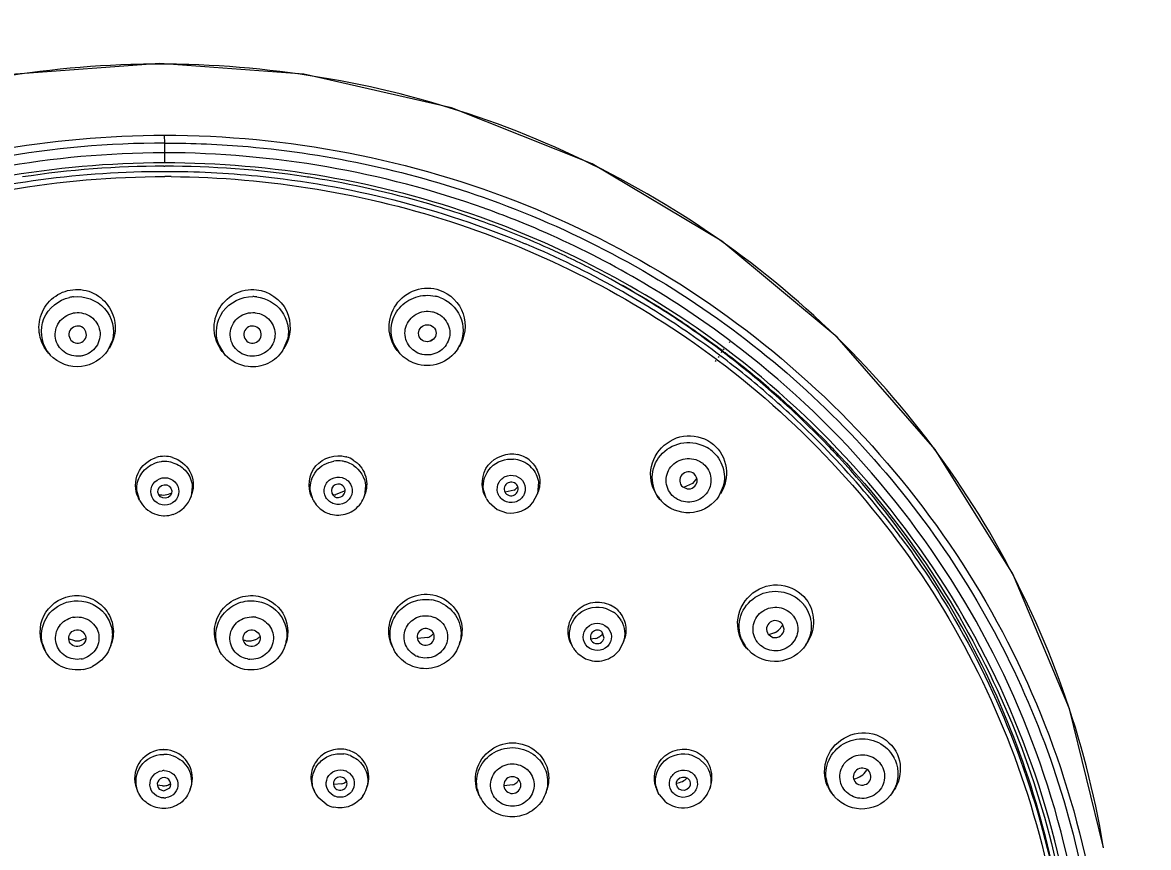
# Model space of a CAD drawing. Header units: millimetres. Extents: x 0 to 460316, y -63250 to 103204.
# Drawn here: x 202949.6 to 203015, y 47790.4 to 47838.4 of the extents above; entities that cross this region are included whole.
import ezdxf

# ---------------------------------------------------------------- set-up
doc = ezdxf.new("R2010")
doc.units = ezdxf.units.MM
doc.header["$LTSCALE"] = 25
doc.styles.get("Standard").update_dxf_attribs({"font": 'Gulim.ttf'})
doc.dimstyles.get("Standard").update_dxf_attribs({"dimtxt": 0.18, "dimasz": 0.18, "dimexe": 0.18, "dimexo": 0.0625, "dimgap": 0.09, "dimtad": 0, "dimtih": 1, "dimtoh": 1, "dimdec": 4, "dimzin": 0, "dimdsep": 46, "dimtxsty": 'Standard', "dimcen": 0.09, "dimadec": 0, "dimazin": 0, "dimtfac": 1, "dimtdec": 4, "dimtofl": 0, "dimtmove": 0, "dimatfit": 3, "dimfxl": 1, "dimtolj": 1, "dimtzin": 0, "dimarcsym": 0})

# ---------------------------------------------------------------- blocks, each defined once
blk = doc.blocks.new('*D412')
at = {"color": 0, "linetype": 'Continuous', "lineweight": -2}
for p, q in [((202799.077, 48022.438), (203241.221, 48022.438)), ((202826.617, 46698.824), (203241.221, 46698.824))]:
    blk.add_line(p, q, dxfattribs=at)
at = {"linetype": 'Continuous', "lineweight": -2}
blk.add_line((203241.041, 47997.438), (203241.041, 46723.824), dxfattribs=at)
at = {"linetype": 'Continuous'}
for points in [[(203236.874, 47997.438), (203245.208, 47997.438), (203241.041, 48022.438)], [(203236.874, 46723.824), (203245.208, 46723.824), (203241.041, 46698.824)]]:
    blk.add_solid(points, dxfattribs=at)
at = {"layer": 'Defpoints', "color": 0, "linetype": 'Continuous'}
for p in [(202799.015, 48022.438), (202826.554, 46698.824), (203241.041, 46698.824)]:
    blk.add_point(p, dxfattribs=at)
at = {"linetype": 'Continuous', "lineweight": 20, "insert": (203220.935, 47360.631), "char_height": 38, "attachment_point": 5, "rotation": 90}
blk.add_mtext('\\A1;2000-2200', dxfattribs=at)

msp = doc.modelspace()

# ---------------------------------------------------------------- linework, layer by layer
at = {"color": 7, "linetype": 'Continuous', "lineweight": 20}
for p, q in [((202957.577, 47835.988), (202957.572, 47836.027)), ((202957.861, 47831.402), (202957.835, 47831.858)), ((202957.862, 47830.841), (202957.861, 47831.401)), ((202957.862, 47830.841), (202957.77, 47830.834)), ((202957.862, 47830.841), (202957.77, 47830.84)), ((202957.861, 47830.249), (202957.862, 47830.841)), ((202957.861, 47830.249), (202957.792, 47830.244)), ((202957.861, 47830.249), (202957.792, 47830.249)), ((202957.807, 47830.053), (202957.857, 47830.057)), ((202957.807, 47830.057), (202957.857, 47830.057)), ((202954.81, 47819.942), (202954.555, 47819.358)), ((202961.372, 47819.08), (202960.977, 47819.727)), ((202965.001, 47820.032), (202964.724, 47819.358)), ((202971.529, 47819.156), (202971.179, 47819.695)), ((202990.421, 47819.46), (202990.376, 47819.495)), ((202990.708, 47819.798), (202990.663, 47819.836)), ((202990.765, 47819.87), (202990.718, 47819.905)), ((202989.921, 47818.838), (202989.965, 47818.804)), ((202990.026, 47818.995), (202990.074, 47818.962)), ((202990.09, 47819.076), (202990.137, 47819.041)), ((202990.189, 47819.268), (202990.233, 47819.231)), ((202990.228, 47819.216), (202990.195, 47819.239)), ((202990.271, 47819.271), (202990.24, 47819.295)), ((202990.245, 47819.338), (202990.291, 47819.304)), ((202990.363, 47819.386), (202990.319, 47819.423)), ((202989.853, 47818.752), (202989.898, 47818.72)), ((202979.577, 47811.689), (202979.521, 47811.005)), ((202988.781, 47811.921), (202988.524, 47811.607)), ((202956.402, 47810.611), (202956.236, 47811.212)), ((202959.457, 47811.421), (202959.388, 47810.859)), ((202959.388, 47810.859), (202959.435, 47811.005)), ((202966.477, 47810.648), (202966.314, 47811.219)), ((202968.336, 47811.19), (202967.803, 47810.962)), ((202969.53, 47811.489), (202969.464, 47810.896)), ((202969.464, 47810.896), (202969.513, 47811.053)), ((202976.534, 47810.757), (202976.381, 47811.237)), ((202978.156, 47811.228), (202977.636, 47811.108)), ((202979.255, 47810.504), (202979.521, 47811.005)), ((202979.521, 47811.005), (202979.574, 47811.173)), ((202987.958, 47811.412), (202988.216, 47811.297)), ((202988.524, 47811.607), (202988.005, 47811.372)), ((202990.318, 47811.456), (202990.063, 47810.876)), ((202956.402, 47810.611), (202956.335, 47810.742)), ((202967.739, 47810.838), (202967.821, 47810.804)), ((202976.702, 47810.496), (202977.173, 47810.093)), ((202977.787, 47810.951), (202977.8, 47810.945)), ((202986.907, 47810.408), (202986.711, 47810.598)), ((202977.173, 47810.093), (202977.716, 47809.904)), ((202952.144, 47804.703), (202952.373, 47804.753)), ((202963.054, 47804.79), (202963.285, 47804.753)), ((202973.842, 47804.704), (202974.048, 47804.596)), ((202983.517, 47804.346), (202983.945, 47804.127)), ((202993.852, 47803.133), (202993.754, 47803.439)), ((202952.625, 47802.463), (202952.269, 47802.588)), ((202952.906, 47802.472), (202953.268, 47802.626)), ((202973.148, 47802.647), (202972.54, 47802.598)), ((202982.888, 47802.599), (202982.585, 47802.561)), ((202983.393, 47802.626), (202983.277, 47802.976)), ((202984.525, 47802.403), (202984.581, 47802.579)), ((202992.93, 47802.845), (202993.206, 47802.663)), ((202993.298, 47802.921), (202992.95, 47802.81)), ((202950.906, 47801.884), (202950.835, 47802.022)), ((202954.725, 47802.201), (202954.769, 47802.341)), ((202964.86, 47802.201), (202964.909, 47802.355)), ((202972.686, 47802.337), (202972.773, 47802.272)), ((202974.983, 47802.276), (202975.036, 47802.443)), ((202982.713, 47802.407), (202982.795, 47802.347)), ((202984.279, 47801.926), (202984.525, 47802.403)), ((202991.696, 47802.021), (202991.579, 47802.162)), ((202991.793, 47801.914), (202991.76, 47801.95)), ((202995.113, 47802.229), (202995.206, 47802.375)), ((202981.865, 47801.721), (202982.317, 47801.421)), ((202957.569, 47795.846), (202957.801, 47795.855)), ((202968.643, 47795.79), (202968.848, 47795.684)), ((202979.447, 47795.723), (202979.604, 47795.555)), ((202988.491, 47795.819), (202988.922, 47795.609)), ((202988.922, 47795.609), (202989.27, 47795.283)), ((202998.894, 47794.596), (202998.857, 47794.766)), ((202957.72, 47794.025), (202957.415, 47794.077)), ((202959.337, 47793.833), (202959.385, 47793.985)), ((202968.143, 47794.145), (202967.662, 47794.113)), ((202969.581, 47793.872), (202969.633, 47794.034)), ((202978.079, 47794.089), (202977.565, 47794.031)), ((202989.529, 47793.866), (202989.587, 47794.05)), ((202956.35, 47793.585), (202956.279, 47793.724)), ((202957.527, 47793.848), (202957.807, 47793.735)), ((202957.807, 47793.735), (202958.143, 47793.914)), ((202966.595, 47793.624), (202966.529, 47793.754)), ((202967.234, 47792.96), (202966.763, 47793.363)), ((202967.795, 47793.864), (202967.852, 47793.825)), ((202977.678, 47793.757), (202977.718, 47793.717)), ((202980.015, 47793.658), (202980.072, 47793.836)), ((202986.542, 47793.618), (202986.485, 47793.73)), ((202986.586, 47793.538), (202986.542, 47793.618)), ((202986.587, 47793.537), (202986.925, 47793.134)), ((203000.158, 47793.653), (203000.259, 47793.81)), ((203012.421, 47790.434), (203012.401, 47790.531)), ((203012.421, 47790.435), (203012.405, 47790.532))]:
    msp.add_line(p, q, dxfattribs=at)
for points in [[(202957.572, 47836.027), (202949.174, 47835.409), (202940.581, 47833.448), (202932.411, 47830.199), (202924.873, 47825.744), (202918.144, 47820.196), (202912.386, 47813.686), (202907.789, 47806.456), (202904.382, 47798.575), (202902.315, 47790.458)], [(203012.422, 47790.449), (203010.445, 47798.514), (203007.139, 47806.363), (203002.627, 47813.591), (202996.931, 47820.124), (202990.234, 47825.705), (202982.705, 47830.186), (202974.53, 47833.451), (202965.93, 47835.414), (202957.572, 47836.027)], [(202952.505, 47821.514), (202952.552, 47821.524), (202952.599, 47821.532), (202952.647, 47821.538)], [(202962.972, 47821.546), (202963.02, 47821.545), (202963.068, 47821.542), (202963.116, 47821.538)], [(202973.413, 47821.591), (202973.459, 47821.58), (202973.505, 47821.567), (202973.55, 47821.553)], [(202953.076, 47819.038), (202953.029, 47819.029), (202952.982, 47819.021), (202952.935, 47819.015)], [(202962.948, 47819.006), (202962.9, 47819.007), (202962.852, 47819.01), (202962.805, 47819.015)], [(202972.823, 47819.114), (202972.776, 47819.125), (202972.73, 47819.138), (202972.685, 47819.152)], [(202989.044, 47812.84), (202989.083, 47812.813), (202989.121, 47812.784), (202989.157, 47812.755)], [(202987.554, 47810.749), (202987.516, 47810.776), (202987.478, 47810.804), (202987.441, 47810.834)], [(202994.308, 47804.011), (202994.34, 47803.977), (202994.37, 47803.941), (202994.399, 47803.904)], [(202992.389, 47802.282), (202992.357, 47802.317), (202992.327, 47802.353), (202992.298, 47802.39)], [(202999.53, 47795.2), (202999.553, 47795.159), (202999.574, 47795.118), (202999.593, 47795.075)], [(202997.258, 47793.941), (202997.236, 47793.982), (202997.214, 47794.024), (202997.195, 47794.066)]]:
    msp.add_lwpolyline(points, dxfattribs=at)
for centre, radius, start, end in [((202957.577, 47778.6), 57.388, 89.99996, 91.09833), ((202957.577, 47778.646), 57.342, 88.91191, 90), ((202957.931, 47774.939), 56.46, 90.07092, 109.87139), ((202957.865, 47775.209), 54.849, 90.06049, 98.68046), ((202957.853, 47775.321), 54.736, 81.4096, 89.99529), ((202957.868, 47794.66), 34.791, 89.39467, 90.01384), ((202957.898, 47775.664), 54.39, 80.50769, 81.40221), ((202957.9, 47775.679), 54.376, 73.20692, 80.50732), ((202957.989, 47775.999), 54.043, 70.76237, 73.19991), ((202957.964, 47776.189), 54.635, 70.0914, 70.26121), ((202957.996, 47776.018), 54.023, 70.38843, 70.76206), ((202958.036, 47776.128), 53.906, 65.0555, 70.3901), ((202958.116, 47776.325), 53.391, 66.36074, 67.19239), ((202958.161, 47776.427), 53.28, 60.02879, 66.36189), ((202958.206, 47776.5), 53.497, 61.74044, 65.05165), ((202958.29, 47777.069), 52.952, 56.79659, 61.52869), ((202958.288, 47776.653), 53.323, 57.03961, 61.74033), ((202952.787, 47820.321), 2.154, 96.42071, 102.55719), ((202962.956, 47820.323), 2.152, 83.57767, 89.71857), ((202973.117, 47820.417), 2.134, 71.32493, 77.50001), ((202958.354, 47776.771), 52.886, 57.70698, 60.02321), ((202958.439, 47776.905), 52.727, 53.11016, 57.70742), ((202958.436, 47777.296), 52.682, 52.86488, 56.7946), ((202958.504, 47776.989), 52.923, 53.14826, 57.03794), ((202962.91, 47820.672), 2.236, 327.33647, 329.21278), ((202973.166, 47820.534), 2.038, 327.33719, 335.3341), ((202952.713, 47820.447), 2.038, 213.97479, 222.15361), ((202973.074, 47820.689), 2.174, 218.2399, 222.14953), ((202958.577, 47777.093), 52.494, 52.48848, 53.04351), ((202958.564, 47777.469), 52.467, 52.64165, 52.81896), ((202958.583, 47777.099), 52.788, 52.9011, 53.08293), ((202958.65, 47777.581), 52.325, 49.08074, 52.64229), ((202958.631, 47777.161), 52.71, 49.36304, 52.90185), ((202958.695, 47777.245), 52.302, 48.53025, 52.48942), ((202958.824, 47777.78), 52.061, 43.82999, 49.08183), ((202958.877, 47777.446), 52.334, 44.13231, 49.36441), ((202958.844, 47777.415), 52.075, 44.62109, 48.5294), ((202988.323, 47811.908), 2.078, 49.76815, 59.35288), ((202959.11, 47777.679), 51.701, 38.44807, 44.61961), ((202959.056, 47778.009), 51.735, 42.73208, 43.82467), ((202959.035, 47777.607), 52.108, 43.04029, 44.12666), ((202957.837, 47811.497), 1.694, 90.12429, 106.34357), ((202957.834, 47811.5), 1.691, 73.72387, 90.02357), ((202967.935, 47811.576), 1.651, 72.35218, 74.26656), ((202967.928, 47811.556), 1.672, 58.02105, 72.33399), ((202977.986, 47811.38), 1.654, 68.17154, 84.94104), ((202978.004, 47811.677), 1.66, 60.65391, 77.18187), ((202978.019, 47811.708), 1.626, 58.60823, 60.58702), ((202978.007, 47811.689), 1.648, 44.18968, 58.58698), ((202957.856, 47811.225), 1.662, 97.44086, 114.15547), ((202957.854, 47811.228), 1.659, 89.99968, 97.39678), ((202957.853, 47811.227), 1.66, 73.22911, 89.95727), ((202967.929, 47811.258), 1.667, 81.76485, 98.45226), ((202967.93, 47811.277), 1.648, 74.27533, 81.7062), ((202967.933, 47811.289), 1.636, 57.34925, 74.24196), ((202977.995, 47811.408), 1.625, 60.59817, 68.09958), ((202978.003, 47811.424), 1.607, 43.46993, 60.56621), ((202977.698, 47812.011), 0.908, 300.34275, 319.87403), ((202957.821, 47811.503), 1.67, 204.43922, 207.11199), ((202967.887, 47811.524), 1.654, 204.75943, 207.11634), ((202967.737, 47811.862), 0.902, 260.41211, 270.9329), ((202967.737, 47811.85), 0.891, 270.94097, 274.25665), ((202977.952, 47811.483), 1.592, 207.12495, 218.28949), ((202988.225, 47811.968), 2.042, 213.88583, 222.15275), ((202957.845, 47811.388), 1.651, 249.27293, 267.56096), ((202957.842, 47811.348), 1.611, 267.60452, 269.99299), ((202957.84, 47811.387), 1.65, 270.05577, 287.93043), ((202967.917, 47811.406), 1.632, 238.67296, 251.05284), ((202967.913, 47811.394), 1.619, 251.05485, 254.26476), ((202967.918, 47811.422), 1.647, 254.3359, 271.77869), ((202959.321, 47777.853), 51.427, 36.57064, 38.44304), ((202973.022, 47802.763), 2.107, 67.10012, 81.20623), ((202983.027, 47803.08), 1.639, 46.80835, 63.3328), ((202993.393, 47803.283), 2.048, 43.5294, 48.02786), ((202993.397, 47803.287), 2.043, 37.16451, 43.52264), ((202952.773, 47802.553), 1.3, 100.61011, 106.98169), ((202962.908, 47802.555), 1.298, 79.37756, 85.75609), ((202973.038, 47802.652), 1.274, 60.59865, 67.05431), ((202983.015, 47802.831), 1.595, 46.75388, 54.34904), ((202983.026, 47802.845), 1.577, 29.4063, 46.71655), ((202992.794, 47803.883), 1.085, 297.64923, 317.11892), ((202992.796, 47803.879), 1.082, 317.23042, 334.4624), ((202952.739, 47803.37), 0.914, 262.7886, 280.54522), ((202952.841, 47802.797), 1.975, 342.41781, 359.38398), ((202962.753, 47803.36), 0.904, 248.0923, 259.34221), ((202962.753, 47803.368), 0.912, 259.4451, 277.24371), ((202962.751, 47803.368), 0.912, 277.33825, 295.11893), ((202962.751, 47803.365), 0.91, 295.19213, 307.3345), ((202962.757, 47803.358), 0.9, 307.34016, 312.8271), ((202962.978, 47802.798), 1.974, 342.39136, 351.8937), ((202972.771, 47803.48), 0.914, 294.34481, 311.94988), ((202972.776, 47803.474), 0.906, 312.01672, 320.28723), ((202982.913, 47802.857), 1.543, 191.72122, 207.08512), ((202982.624, 47803.47), 0.911, 286.86416, 306.28263), ((202982.623, 47803.468), 0.91, 306.38542, 321.34227), ((202993.259, 47803.309), 2.023, 201.14065, 214.3717), ((202952.664, 47802.783), 1.975, 194.32217, 207.08972), ((202962.797, 47802.782), 1.973, 201.58396, 207.11042), ((202972.923, 47802.858), 1.975, 196.84398, 207.09802), ((202973.104, 47802.872), 1.971, 342.37976, 347.44907), ((202982.952, 47802.878), 1.587, 207.10769, 213.65902), ((202982.958, 47802.882), 1.595, 213.67013, 222.40582), ((202993.252, 47803.304), 2.015, 214.37187, 217.1559), ((202993.268, 47803.316), 2.034, 217.15888, 219.2851), ((202993.276, 47803.322), 2.045, 219.28488, 222.14504), ((202952.762, 47802.686), 1.3, 280.61011, 286.98169), ((202962.897, 47802.684), 1.298, 259.37756, 265.75609), ((202973.013, 47802.737), 1.274, 240.59865, 247.05431), ((202982.962, 47802.886), 1.6, 222.40788, 226.74234), ((202952.744, 47802.874), 2.106, 280.64018, 295.87513), ((202957.787, 47794.423), 1.713, 91.36279, 104.21261), ((202957.786, 47794.445), 1.69, 90.00061, 91.34434), ((202957.786, 47794.447), 1.689, 88.86418, 89.99959), ((202957.785, 47794.427), 1.708, 75.60434, 88.84753), ((202968.051, 47794.493), 1.681, 62.02187, 74.50441), ((202968.064, 47794.519), 1.652, 60.59294, 61.99448), ((202998.438, 47794.709), 2.047, 30.24653, 46.11789), ((202957.802, 47794.204), 1.659, 76.07624, 89.97876), ((202968.047, 47794.251), 1.65, 68.82179, 82.77289), ((202978.098, 47794.221), 2.019, 48.08057, 50.04053), ((202978.126, 47794.479), 2.042, 41.50775, 44.38637), ((202988.055, 47794.552), 1.612, 32.62432, 47.19357), ((202988.043, 47794.318), 1.561, 30.47406, 38.17945), ((202988.078, 47794.568), 1.584, 30.46532, 32.5944), ((202998.466, 47794.728), 2.013, 25.89327, 30.17385), ((202998.474, 47794.732), 2.004, 23.74609, 25.89346), ((202957.813, 47794.08), 0.84, 90.0052, 98.06776), ((202968.061, 47794.135), 0.823, 60.60434, 68.77826), ((202978.089, 47794.061), 1.242, 41.51248, 48.08121), ((202957.719, 47794.954), 0.929, 270.04501, 285.99988), ((202957.72, 47794.948), 0.923, 286.06589, 302.09828), ((202957.866, 47794.3), 1.543, 342.38375, 349.30509), ((202967.841, 47795.022), 0.928, 288.98276, 304.81383), ((202967.846, 47795.013), 0.918, 304.85953, 309.0218), ((202968.112, 47794.338), 1.542, 342.38058, 348.64891), ((202977.719, 47794.935), 0.92, 293.06887, 310.50177), ((202977.723, 47794.929), 0.912, 310.57892, 322.63633), ((202987.924, 47794.465), 1.616, 193.86885, 207.05605), ((202987.922, 47794.323), 1.549, 192.90332, 207.06891), ((202998.287, 47794.723), 2.003, 187.60665, 200.69677), ((202998.296, 47794.851), 2.096, 203.78945, 220.21701), ((202998.273, 47794.717), 1.988, 200.70323, 203.74264), ((202957.805, 47794.169), 0.84, 270.0052, 278.06776), ((202967.97, 47794.327), 1.544, 197.29104, 207.09962), ((202968.012, 47794.35), 1.592, 207.12497, 218.29285), ((202968.046, 47794.191), 0.823, 240.60434, 248.77826), ((202968.056, 47794.358), 1.601, 325.3066, 342.31984), ((202977.953, 47794.239), 1.973, 192.08635, 207.09158), ((202978.005, 47794.268), 2.032, 207.14319, 221.48891), ((202988.007, 47794.351), 1.597, 329.40412, 342.33413), ((202998.293, 47794.727), 2.009, 203.74924, 208.60657), ((202998.295, 47794.728), 2.012, 208.60426, 210.17419), ((202998.281, 47794.72), 1.996, 210.17497, 211.26835), ((202998.314, 47794.74), 2.035, 211.28965, 219.43684), ((202998.275, 47794.835), 2.069, 220.25842, 222.14276), ((202998.328, 47794.752), 2.053, 219.42562, 222.12761), ((202968.036, 47794.386), 1.636, 240.6593, 257.46276), ((202978.027, 47794.092), 1.242, 221.51248, 228.08121)]:
    msp.add_arc(centre, radius, start, end, dxfattribs=at)
for centre, major_axis, ratio in [((202973.115, 47820.345), (0.497, 0.105), 0.977654), ((202957.86, 47811.146), (0.402, 0.039), 0.977093), ((202962.902, 47802.616), (0.494, 0.054), 0.975403), ((202952.768, 47802.616), (0.496, 0.036), 0.975732), ((202987.998, 47794.155), (0.402, 0.054), 0.970851)]:
    msp.add_ellipse(centre, major_axis=major_axis, ratio=ratio, dxfattribs=at)
for centre, major_axis, ratio, start_param, end_param in [((202972.782, 47820.973), (1.167, 0.248), 0.977654, -1.475394, -1.156791), ((202977.991, 47811.293), (0.4, 0.062), 0.974446, -2.212995, 4.033473), ((202957.758, 47811.901), (0.979, 0.095), 0.977093, 4.343867, 5.152023), ((202973.024, 47802.692), (0.493, 0.063), 0.974124, -2.223548, 3.836266), ((202998.387, 47794.568), (0.505, 0.077), 0.967207, 0.254509, 6.184114), ((202997.65, 47795.562), (1.185, 0.181), 0.967207, -1.503153, -0.725126), ((202978.056, 47794.075), (0.494, 0.062), 0.972561, -2.438437, 3.728188), ((202987.489, 47795.14), (0.978, 0.131), 0.970851, -1.581541, -0.857919)]:
    msp.add_ellipse(centre, major_axis=major_axis, ratio=ratio, start_param=start_param, end_param=end_param, dxfattribs=at)
for points, knots in [([(202956.477, 47835.978), (202950.195, 47835.857), (202937.46, 47833.492), (202920.574, 47823.836), (202907.934, 47809.027), (202903.445, 47796.825), (202902.353, 47790.641)], [0, 0, 0, 0, 0.247684, 0.499823, 0.752484, 1, 1, 1, 1]), ([(203012.405, 47790.532), (203011.381, 47796.724), (203007.025, 47808.953), (202994.501, 47823.814), (202977.669, 47833.498), (202964.949, 47835.859), (202958.666, 47835.978)], [0, 0, 0, 0, 0.247814, 0.500004, 0.751895, 1, 1, 1, 1]), ([(202957.835, 47831.858), (202964.977, 47831.86), (202979.357, 47829.107), (202997.603, 47817.238), (203009.829, 47799.416), (203012.65, 47785.262), (203012.618, 47778.292)], [0, 0, 0, 0, 0.253221, 0.504354, 0.752934, 1, 1, 1, 1]), ([(202957.861, 47831.402), (202959.473, 47831.402), (202965.893, 47831.123), (202972.264, 47829.732), (202976.789, 47828.099)], [0, 0, 0, 0, 0.251053, 1, 1, 1, 1]), ([(202905.752, 47787.16), (202906.858, 47793.018), (202911.239, 47804.483), (202923.344, 47818.336), (202939.51, 47827.365), (202951.768, 47829.451), (202957.861, 47829.451)], [0, 0, 0, 0, 0.247026, 0.496217, 0.747546, 1, 1, 1, 1]), ([(202930.315, 47822.26), (202934.444, 47824.695), (202943.408, 47828.475), (202953.05, 47829.757), (202957.856, 47829.757)], [0, 0, 0, 0, 0.499349, 1, 1, 1, 1]), ([(202957.856, 47829.757), (202959.652, 47829.757), (202966.8, 47829.406), (202973.875, 47827.618), (202978.812, 47825.542)], [0, 0, 0, 0, 0.251081, 1, 1, 1, 1]), ([(202958.236, 47829.45), (202963.893, 47829.41), (202975.234, 47827.545), (202985.422, 47822.21), (202989.921, 47818.838)], [0, 0, 0, 0, 0.501553, 1, 1, 1, 1]), ([(202976.789, 47828.099), (202981.937, 47826.242), (202991.702, 47820.977), (203003.243, 47809.131), (203010.62, 47794.425), (203012.279, 47783.57), (203012.255, 47778.189)], [0, 0, 0, 0, 0.252546, 0.502927, 0.751703, 1, 1, 1, 1]), ([(202990.718, 47819.905), (202987.503, 47822.324), (202982.821, 47825.084), (202977.838, 47827.099), (202976.568, 47827.559)], [0, 0, 0, 0, 0.74876, 1, 1, 1, 1]), ([(202951.122, 47819.168), (202950.853, 47819.466), (202950.472, 47820.225), (202950.577, 47821.484), (202951.317, 47822.51), (202952.107, 47822.833), (202952.507, 47822.878)], [0, 0, 0, 0, 0.249848, 0.499559, 0.749572, 1, 1, 1, 1]), ([(202952.507, 47822.878), (202952.917, 47822.924), (202953.783, 47822.774), (202954.741, 47821.893), (202955.091, 47820.641), (202954.839, 47819.803), (202954.617, 47819.456)], [0, 0, 0, 0, 0.250432, 0.500513, 0.750243, 1, 1, 1, 1]), ([(202961.298, 47819.161), (202961.003, 47819.488), (202960.605, 47820.347), (202960.846, 47821.73), (202961.821, 47822.745), (202962.755, 47822.927), (202963.195, 47822.878)], [0, 0, 0, 0, 0.249418, 0.499215, 0.749593, 1, 1, 1, 1]), ([(202963.195, 47822.878), (202963.897, 47822.798), (202965.305, 47821.831), (202965.194, 47820.136), (202964.831, 47819.528)], [0, 0, 0, 0, 0.499682, 1, 1, 1, 1]), ([(202971.367, 47819.343), (202971.078, 47819.71), (202970.736, 47820.663), (202971.177, 47822.094), (202972.372, 47823.003), (202973.389, 47823.003), (202973.832, 47822.853)], [0, 0, 0, 0, 0.249201, 0.499397, 0.750076, 1, 1, 1, 1]), ([(202973.832, 47822.853), (202974.444, 47822.647), (202975.524, 47821.585), (202975.306, 47820.097), (202974.957, 47819.551)], [0, 0, 0, 0, 0.498836, 1, 1, 1, 1]), ([(202951.023, 47819.309), (202950.67, 47819.832), (202950.498, 47821.349), (202951.692, 47822.284), (202952.319, 47822.423)], [0, 0, 0, 0, 0.49551, 1, 1, 1, 1]), ([(202952.546, 47822.461), (202953.187, 47822.533), (202954.619, 47822.041), (202954.969, 47820.553), (202954.81, 47819.942)], [0, 0, 0, 0, 0.505319, 1, 1, 1, 1]), ([(202960.977, 47819.727), (202960.756, 47820.319), (202960.95, 47821.835), (202962.321, 47822.478), (202962.967, 47822.475)], [0, 0, 0, 0, 0.494533, 1, 1, 1, 1]), ([(202963.197, 47822.461), (202963.75, 47822.399), (202964.852, 47821.802), (202965.113, 47820.567), (202965.001, 47820.032)], [0, 0, 0, 0, 0.504429, 1, 1, 1, 1]), ([(202971.179, 47819.695), (202971.029, 47820.034), (202970.921, 47820.817), (202971.42, 47821.886), (202972.407, 47822.544), (202973.207, 47822.583), (202973.579, 47822.5)], [0, 0, 0, 0, 0.246659, 0.494876, 0.746624, 1, 1, 1, 1]), ([(202973.8, 47822.439), (202974.324, 47822.261), (202975.271, 47821.44), (202975.246, 47820.181), (202975.018, 47819.684)], [0, 0, 0, 0, 0.503047, 1, 1, 1, 1]), ([(202952.935, 47819.015), (202952.616, 47818.979), (202951.931, 47819.151), (202951.375, 47820.038), (202951.602, 47821.06), (202952.193, 47821.445), (202952.505, 47821.514)], [0, 0, 0, 0, 0.252718, 0.500828, 0.748145, 1, 1, 1, 1]), ([(202952.647, 47821.538), (202952.965, 47821.574), (202953.65, 47821.402), (202954.207, 47820.515), (202953.979, 47819.493), (202953.388, 47819.108), (202953.076, 47819.038)], [0, 0, 0, 0, 0.252718, 0.500828, 0.748145, 1, 1, 1, 1]), ([(202962.805, 47819.015), (202962.487, 47819.05), (202961.859, 47819.37), (202961.527, 47820.363), (202961.988, 47821.303), (202962.651, 47821.548), (202962.972, 47821.546)], [0, 0, 0, 0, 0.251492, 0.4986, 0.747047, 1, 1, 1, 1]), ([(202963.116, 47821.538), (202963.433, 47821.502), (202964.061, 47821.182), (202964.393, 47820.189), (202963.932, 47819.249), (202963.269, 47819.005), (202962.948, 47819.006)], [0, 0, 0, 0, 0.251492, 0.4986, 0.747047, 1, 1, 1, 1]), ([(202972.685, 47819.152), (202972.384, 47819.254), (202971.84, 47819.702), (202971.742, 47820.744), (202972.397, 47821.559), (202973.099, 47821.661), (202973.413, 47821.591)], [0, 0, 0, 0, 0.250033, 0.496747, 0.746567, 1, 1, 1, 1]), ([(202973.55, 47821.553), (202973.851, 47821.451), (202974.395, 47821.003), (202974.494, 47819.961), (202973.838, 47819.146), (202973.137, 47819.044), (202972.823, 47819.114)], [0, 0, 0, 0, 0.250033, 0.496747, 0.746567, 1, 1, 1, 1]), ([(202952.735, 47820.763), (202952.607, 47820.749), (202952.352, 47820.614), (202952.233, 47820.206), (202952.441, 47819.835), (202952.719, 47819.76), (202952.848, 47819.774)], [0, 0, 0, 0, 0.252057, 0.499587, 0.747479, 1, 1, 1, 1]), ([(202952.848, 47819.774), (202952.977, 47819.789), (202953.231, 47819.924), (202953.35, 47820.332), (202953.142, 47820.703), (202952.864, 47820.778), (202952.735, 47820.763)], [0, 0, 0, 0, 0.252091, 0.499646, 0.747511, 1, 1, 1, 1]), ([(202963.02, 47820.763), (202962.891, 47820.778), (202962.613, 47820.702), (202962.401, 47820.334), (202962.516, 47819.924), (202962.77, 47819.789), (202962.898, 47819.774)], [0, 0, 0, 0, 0.252943, 0.501731, 0.748734, 1, 1, 1, 1]), ([(202962.898, 47819.774), (202963.027, 47819.76), (202963.305, 47819.835), (202963.517, 47820.204), (202963.402, 47820.614), (202963.148, 47820.749), (202963.02, 47820.763)], [0, 0, 0, 0, 0.252977, 0.50179, 0.748765, 1, 1, 1, 1]), ([(203011.515, 47781.789), (203011.019, 47789.13), (203006.765, 47803.849), (202996.705, 47815.393), (202990.765, 47819.87)], [0, 0, 0, 0, 0.497266, 1, 1, 1, 1]), ([(202964.724, 47819.358), (202964.515, 47819.032), (202963.897, 47818.489), (202963.086, 47818.359), (202962.7, 47818.402)], [0, 0, 0, 0, 0.499047, 1, 1, 1, 1]), ([(202974.882, 47819.435), (202974.634, 47819.048), (202973.849, 47818.426), (202972.85, 47818.43), (202972.414, 47818.577)], [0, 0, 0, 0, 0.499171, 1, 1, 1, 1]), ([(203010.944, 47782.94), (203010.302, 47790.02), (203005.929, 47804.12), (202996.153, 47815.158), (202990.421, 47819.46)], [0, 0, 0, 0, 0.497976, 1, 1, 1, 1]), ([(202989.965, 47818.804), (202995.031, 47814.998), (203003.814, 47805.475), (203008.464, 47793.37), (203009.579, 47787.182)], [0, 0, 0, 0, 0.501964, 1, 1, 1, 1]), ([(202986.649, 47810.666), (202986.287, 47811.066), (202985.873, 47812.205), (202986.582, 47813.835), (202988.186, 47814.604), (202989.339, 47814.228), (202989.751, 47813.88)], [0, 0, 0, 0, 0.248721, 0.499962, 0.751279, 1, 1, 1, 1]), ([(202986.53, 47810.83), (202986.278, 47811.204), (202986.031, 47812.164), (202986.677, 47813.489), (202988.004, 47814.135), (202988.985, 47813.932), (202989.383, 47813.696)], [0, 0, 0, 0, 0.246706, 0.494893, 0.747245, 1, 1, 1, 1]), ([(202989.751, 47813.88), (202990.142, 47813.548), (202990.693, 47812.55), (202990.43, 47811.449), (202990.151, 47811.013)], [0, 0, 0, 0, 0.497594, 1, 1, 1, 1]), ([(202956.301, 47810.812), (202956.109, 47811.235), (202956.097, 47812.302), (202956.913, 47812.99), (202957.361, 47813.122)], [0, 0, 0, 0, 0.498877, 1, 1, 1, 1]), ([(202958.308, 47813.123), (202958.725, 47813.001), (202959.49, 47812.391), (202959.566, 47811.418), (202959.434, 47811.005)], [0, 0, 0, 0, 0.500635, 1, 1, 1, 1]), ([(202966.385, 47810.831), (202966.132, 47811.381), (202966.315, 47812.909), (202967.797, 47813.33), (202968.382, 47813.165)], [0, 0, 0, 0, 0.49883, 1, 1, 1, 1]), ([(202968.813, 47812.974), (202969.119, 47812.783), (202969.615, 47812.178), (202969.622, 47811.397), (202969.513, 47811.053)], [0, 0, 0, 0, 0.499729, 1, 1, 1, 1]), ([(202976.477, 47810.87), (202976.201, 47811.409), (202976.327, 47812.937), (202977.779, 47813.431), (202978.372, 47813.296)], [0, 0, 0, 0, 0.498829, 1, 1, 1, 1]), ([(202976.381, 47811.237), (202976.316, 47811.691), (202976.649, 47812.721), (202977.665, 47813.069), (202978.131, 47813.028)], [0, 0, 0, 0, 0.494754, 1, 1, 1, 1]), ([(202987.441, 47810.834), (202987.201, 47811.037), (202986.866, 47811.658), (202987.176, 47812.657), (202988.084, 47813.175), (202988.778, 47813.019), (202989.044, 47812.84)], [0, 0, 0, 0, 0.247635, 0.495128, 0.747242, 1, 1, 1, 1]), ([(202989.665, 47813.495), (202989.95, 47813.254), (202990.394, 47812.603), (202990.411, 47811.814), (202990.318, 47811.456)], [0, 0, 0, 0, 0.501542, 1, 1, 1, 1]), ([(203010.289, 47784.157), (203009.711, 47789.486), (203006.807, 47800.054), (203000.714, 47809.157), (202997.057, 47813.115)], [0, 0, 0, 0, 0.498679, 1, 1, 1, 1]), ([(202997.12, 47813.171), (203000.954, 47809.066), (203007.312, 47799.562), (203010.206, 47788.494), (203010.706, 47782.929)], [0, 0, 0, 0, 0.501343, 1, 1, 1, 1]), ([(202956.236, 47811.212), (202956.216, 47811.523), (202956.378, 47812.176), (202956.887, 47812.613), (202957.175, 47812.742)], [0, 0, 0, 0, 0.496364, 1, 1, 1, 1]), ([(202958.332, 47812.817), (202958.634, 47812.726), (202959.194, 47812.358), (202959.437, 47811.731), (202959.457, 47811.421)], [0, 0, 0, 0, 0.503538, 1, 1, 1, 1]), ([(202966.314, 47811.219), (202966.282, 47811.604), (202966.537, 47812.435), (202967.295, 47812.849), (202967.684, 47812.907)], [0, 0, 0, 0, 0.495398, 1, 1, 1, 1]), ([(202979.189, 47812.838), (202979.394, 47812.627), (202979.694, 47812.078), (202979.663, 47811.455), (202979.574, 47811.173)], [0, 0, 0, 0, 0.498977, 1, 1, 1, 1]), ([(202989.157, 47812.755), (202989.397, 47812.551), (202989.733, 47811.931), (202989.422, 47810.931), (202988.515, 47810.413), (202987.821, 47810.569), (202987.554, 47810.749)], [0, 0, 0, 0, 0.247635, 0.495128, 0.747242, 1, 1, 1, 1]), ([(202988.631, 47812.165), (202988.532, 47812.249), (202988.256, 47812.337), (202987.875, 47812.15), (202987.729, 47811.75), (202987.861, 47811.494), (202987.958, 47811.412)], [0, 0, 0, 0, 0.252157, 0.504636, 0.752466, 1, 1, 1, 1]), ([(202957.857, 47810.354), (202957.649, 47810.354), (202957.22, 47810.521), (202956.955, 47811.151), (202957.226, 47811.778), (202957.656, 47811.945), (202957.864, 47811.945)], [0, 0, 0, 0, 0.251946, 0.49918, 0.747234, 1, 1, 1, 1]), ([(202957.864, 47811.945), (202958.071, 47811.945), (202958.501, 47811.778), (202958.766, 47811.148), (202958.495, 47810.521), (202958.065, 47810.354), (202957.857, 47810.354)], [0, 0, 0, 0, 0.251946, 0.49918, 0.747234, 1, 1, 1, 1]), ([(202967.706, 47810.423), (202967.508, 47810.479), (202967.141, 47810.757), (202967.069, 47811.437), (202967.505, 47811.961), (202967.966, 47812.008), (202968.166, 47811.951)], [0, 0, 0, 0, 0.250186, 0.496799, 0.746628, 1, 1, 1, 1]), ([(202968.166, 47811.951), (202968.364, 47811.895), (202968.731, 47811.618), (202968.803, 47810.938), (202968.366, 47810.413), (202967.906, 47810.366), (202967.706, 47810.423)], [0, 0, 0, 0, 0.250186, 0.496799, 0.746628, 1, 1, 1, 1]), ([(202977.581, 47810.607), (202977.403, 47810.708), (202977.115, 47811.067), (202977.215, 47811.743), (202977.764, 47812.148), (202978.223, 47812.087), (202978.405, 47811.985)], [0, 0, 0, 0, 0.248594, 0.495515, 0.746929, 1, 1, 1, 1]), ([(202978.405, 47811.985), (202978.583, 47811.885), (202978.871, 47811.526), (202978.771, 47810.85), (202978.222, 47810.444), (202977.763, 47810.505), (202977.581, 47810.607)], [0, 0, 0, 0, 0.248594, 0.495515, 0.746929, 1, 1, 1, 1]), ([(202988.216, 47811.297), (202988.343, 47811.279), (202988.62, 47811.343), (202988.773, 47811.583), (202988.796, 47811.708)], [0, 0, 0, 0, 0.503949, 1, 1, 1, 1]), ([(202968.049, 47811.563), (202967.877, 47811.611), (202967.398, 47811.409), (202967.585, 47810.922), (202967.739, 47810.838)], [0, 0, 0, 0, 0.50504, 1, 1, 1, 1]), ([(202968.291, 47811), (202968.345, 47811.099), (202968.362, 47811.363), (202968.159, 47811.532), (202968.049, 47811.563)], [0, 0, 0, 0, 0.49678, 1, 1, 1, 1]), ([(202967.97, 47809.775), (202968.297, 47809.786), (202968.959, 47810.012), (202969.365, 47810.585), (202969.464, 47810.896)], [0, 0, 0, 0, 0.500968, 1, 1, 1, 1]), ([(202990.063, 47810.876), (202989.749, 47810.386), (202988.634, 47809.653), (202987.355, 47810.029), (202986.909, 47810.406)], [0, 0, 0, 0, 0.499721, 1, 1, 1, 1]), ([(203000.624, 47808.494), (203001.757, 47806.966), (203005.927, 47800.647), (203008.654, 47793.38), (203009.717, 47787.819)], [0, 0, 0, 0, 0.251533, 1, 1, 1, 1]), ([(202991.579, 47802.162), (202991.242, 47802.607), (202990.938, 47803.841), (202991.907, 47805.425), (202993.691, 47805.945), (202994.795, 47805.319), (202995.132, 47804.875)], [0, 0, 0, 0, 0.248498, 0.500642, 0.75215, 1, 1, 1, 1]), ([(202952.338, 47805.059), (202952.695, 47805.126), (202953.457, 47805.073), (202954.401, 47804.447), (202954.916, 47803.442), (202954.878, 47802.684), (202954.769, 47802.341)], [0, 0, 0, 0, 0.251376, 0.501916, 0.751195, 1, 1, 1, 1]), ([(202960.976, 47802.01), (202960.799, 47802.355), (202960.64, 47803.167), (202961.088, 47804.312), (202962.071, 47805.056), (202962.9, 47805.132), (202963.286, 47805.059)], [0, 0, 0, 0, 0.248488, 0.497904, 0.748782, 1, 1, 1, 1]), ([(202971.105, 47802.073), (202970.903, 47802.468), (202970.76, 47803.424), (202971.444, 47804.68), (202972.734, 47805.303), (202973.687, 47805.119), (202974.076, 47804.9)], [0, 0, 0, 0, 0.248301, 0.49851, 0.749862, 1, 1, 1, 1]), ([(202991.372, 47802.579), (202991.211, 47802.996), (202991.185, 47803.981), (202992.089, 47805.129), (202993.507, 47805.498), (202994.423, 47805.111), (202994.762, 47804.806)], [0, 0, 0, 0, 0.246317, 0.495602, 0.748428, 1, 1, 1, 1]), ([(202950.835, 47802.022), (202950.548, 47802.583), (202950.514, 47804.069), (202951.715, 47804.943), (202952.338, 47805.059)], [0, 0, 0, 0, 0.498374, 1, 1, 1, 1]), ([(202950.75, 47802.294), (202950.628, 47802.774), (202950.777, 47803.883), (202951.662, 47804.556), (202952.144, 47804.703)], [0, 0, 0, 0, 0.495673, 1, 1, 1, 1]), ([(202952.372, 47804.759), (202952.948, 47804.867), (202954.252, 47804.572), (202954.822, 47803.35), (202954.817, 47802.776)], [0, 0, 0, 0, 0.505207, 1, 1, 1, 1]), ([(202960.962, 47802.057), (202960.839, 47802.368), (202960.755, 47803.069), (202961.169, 47804.04), (202962.005, 47804.695), (202962.712, 47804.815), (202963.054, 47804.79)], [0, 0, 0, 0, 0.246822, 0.495038, 0.746494, 1, 1, 1, 1]), ([(202963.286, 47805.059), (202963.854, 47804.953), (202964.949, 47804.217), (202965.083, 47802.903), (202964.909, 47802.355)], [0, 0, 0, 0, 0.501077, 1, 1, 1, 1]), ([(202963.288, 47804.759), (202963.782, 47804.666), (202964.735, 47804.095), (202965.002, 47803.01), (202964.933, 47802.519)], [0, 0, 0, 0, 0.504114, 1, 1, 1, 1]), ([(202971.032, 47802.286), (202970.935, 47802.606), (202970.91, 47803.313), (202971.404, 47804.247), (202972.29, 47804.833), (202973.005, 47804.898), (202973.344, 47804.846)], [0, 0, 0, 0, 0.246579, 0.495011, 0.746698, 1, 1, 1, 1]), ([(202974.052, 47804.601), (202974.416, 47804.396), (202975.031, 47803.743), (202975.118, 47802.848), (202975.029, 47802.444)], [0, 0, 0, 0, 0.502491, 1, 1, 1, 1]), ([(202974.076, 47804.9), (202974.483, 47804.671), (202975.157, 47803.906), (202975.178, 47802.888), (202975.036, 47802.443)], [0, 0, 0, 0, 0.499662, 1, 1, 1, 1]), ([(202981.481, 47802.267), (202981.325, 47802.574), (202981.212, 47803.314), (202981.727, 47804.294), (202982.71, 47804.809), (202983.453, 47804.7), (202983.762, 47804.545)], [0, 0, 0, 0, 0.248246, 0.49889, 0.750381, 1, 1, 1, 1]), ([(202981.402, 47802.544), (202981.295, 47803.062), (202981.718, 47804.309), (202983.005, 47804.518), (202983.517, 47804.346)], [0, 0, 0, 0, 0.494426, 1, 1, 1, 1]), ([(202992.298, 47802.39), (202992.108, 47802.639), (202991.921, 47803.321), (202992.446, 47804.226), (202993.441, 47804.542), (202994.088, 47804.243), (202994.308, 47804.011)], [0, 0, 0, 0, 0.246783, 0.495415, 0.748378, 1, 1, 1, 1]), ([(202995.024, 47804.521), (202995.266, 47804.202), (202995.563, 47803.394), (202995.329, 47802.567), (202995.113, 47802.229)], [0, 0, 0, 0, 0.499663, 1, 1, 1, 1]), ([(202995.132, 47804.875), (202995.394, 47804.529), (202995.706, 47803.642), (202995.444, 47802.745), (202995.206, 47802.375)], [0, 0, 0, 0, 0.497113, 1, 1, 1, 1]), ([(202953.001, 47801.408), (202952.695, 47801.351), (202952.02, 47801.469), (202951.415, 47802.284), (202951.555, 47803.289), (202952.097, 47803.706), (202952.393, 47803.796)], [0, 0, 0, 0, 0.253015, 0.50156, 0.748616, 1, 1, 1, 1]), ([(202952.533, 47803.831), (202952.839, 47803.888), (202953.515, 47803.77), (202954.12, 47802.955), (202953.98, 47801.949), (202953.437, 47801.533), (202953.141, 47801.443)], [0, 0, 0, 0, 0.253015, 0.50156, 0.748616, 1, 1, 1, 1]), ([(202962.657, 47801.408), (202962.354, 47801.465), (202961.769, 47801.819), (202961.522, 47802.804), (202962.035, 47803.68), (202962.693, 47803.872), (202963.004, 47803.849)], [0, 0, 0, 0, 0.251021, 0.497931, 0.746815, 1, 1, 1, 1]), ([(202963.147, 47803.831), (202963.451, 47803.774), (202964.036, 47803.42), (202964.283, 47802.435), (202963.77, 47801.559), (202963.111, 47801.366), (202962.801, 47801.389)], [0, 0, 0, 0, 0.251021, 0.497931, 0.746815, 1, 1, 1, 1]), ([(202972.388, 47801.626), (202972.121, 47801.777), (202971.685, 47802.303), (202971.789, 47803.313), (202972.56, 47803.972), (202973.248, 47803.948), (202973.535, 47803.826)], [0, 0, 0, 0, 0.248755, 0.495631, 0.746659, 1, 1, 1, 1]), ([(202984.149, 47804.275), (202984.369, 47804.067), (202984.698, 47803.512), (202984.673, 47802.869), (202984.581, 47802.579)], [0, 0, 0, 0, 0.498598, 1, 1, 1, 1]), ([(202994.399, 47803.904), (202994.589, 47803.654), (202994.776, 47802.973), (202994.251, 47802.068), (202993.256, 47801.751), (202992.609, 47802.05), (202992.389, 47802.282)], [0, 0, 0, 0, 0.246783, 0.495415, 0.748378, 1, 1, 1, 1]), ([(202973.664, 47803.763), (202973.931, 47803.612), (202974.366, 47803.086), (202974.263, 47802.076), (202973.492, 47801.417), (202972.804, 47801.441), (202972.516, 47801.563)], [0, 0, 0, 0, 0.248755, 0.495631, 0.746659, 1, 1, 1, 1]), ([(202982.429, 47802.121), (202982.28, 47802.26), (202982.089, 47802.68), (202982.354, 47803.309), (202982.982, 47803.575), (202983.415, 47803.409), (202983.567, 47803.267)], [0, 0, 0, 0, 0.247319, 0.495262, 0.747929, 1, 1, 1, 1]), ([(202983.567, 47803.267), (202983.715, 47803.128), (202983.906, 47802.708), (202983.641, 47802.079), (202983.014, 47801.813), (202982.58, 47801.979), (202982.429, 47802.121)], [0, 0, 0, 0, 0.247319, 0.495262, 0.747929, 1, 1, 1, 1]), ([(202993.754, 47803.439), (202993.677, 47803.542), (202993.425, 47803.686), (202993.014, 47803.583), (202992.783, 47803.226), (202992.854, 47802.946), (202992.93, 47802.845)], [0, 0, 0, 0, 0.250888, 0.504083, 0.753186, 1, 1, 1, 1]), ([(202993.206, 47802.663), (202993.35, 47802.626), (202993.686, 47802.684), (202993.847, 47802.987), (202993.852, 47803.133)], [0, 0, 0, 0, 0.504574, 1, 1, 1, 1]), ([(202983.277, 47802.976), (202983.202, 47803.046), (202982.987, 47803.128), (202982.677, 47802.995), (202982.545, 47802.684), (202982.639, 47802.476), (202982.713, 47802.407)], [0, 0, 0, 0, 0.251947, 0.504562, 0.752624, 1, 1, 1, 1]), ([(202982.796, 47802.348), (202982.905, 47802.289), (202983.194, 47802.274), (202983.371, 47802.506), (202983.393, 47802.626)], [0, 0, 0, 0, 0.504052, 1, 1, 1, 1]), ([(202953.133, 47800.805), (202952.705, 47800.724), (202951.775, 47800.839), (202951.103, 47801.498), (202950.906, 47801.884)], [0, 0, 0, 0, 0.501408, 1, 1, 1, 1]), ([(202964.86, 47802.201), (202964.712, 47801.736), (202964.04, 47800.888), (202962.977, 47800.714), (202962.495, 47800.805)], [0, 0, 0, 0, 0.49858, 1, 1, 1, 1]), ([(202982.317, 47801.421), (202982.644, 47801.276), (202983.418, 47801.207), (202984.064, 47801.641), (202984.279, 47801.926)], [0, 0, 0, 0, 0.500404, 1, 1, 1, 1]), ([(202995.113, 47802.229), (202994.78, 47801.709), (202993.559, 47800.95), (202992.219, 47801.467), (202991.794, 47801.914)], [0, 0, 0, 0, 0.49993, 1, 1, 1, 1]), ([(202974.361, 47801.341), (202974.043, 47801.07), (202973.219, 47800.718), (202972.344, 47800.907), (202971.98, 47801.112)], [0, 0, 0, 0, 0.499961, 1, 1, 1, 1]), ([(202996.378, 47794.006), (202996.153, 47794.517), (202996.145, 47795.786), (202997.437, 47797.11), (202999.286, 47797.228), (203000.212, 47796.368), (203000.435, 47795.862)], [0, 0, 0, 0, 0.249237, 0.502583, 0.753385, 1, 1, 1, 1]), ([(202996.302, 47794.458), (202996.247, 47794.87), (202996.415, 47795.76), (202997.399, 47796.676), (202998.732, 47796.879), (202999.552, 47796.478), (202999.857, 47796.184)], [0, 0, 0, 0, 0.24644, 0.496451, 0.749124, 1, 1, 1, 1]), ([(202957.367, 47796.083), (202956.898, 47795.964), (202956.025, 47795.27), (202956.061, 47794.15), (202956.279, 47793.724)], [0, 0, 0, 0, 0.502604, 1, 1, 1, 1]), ([(202959.385, 47793.985), (202959.516, 47794.4), (202959.427, 47795.385), (202958.634, 47795.973), (202958.21, 47796.082)], [0, 0, 0, 0, 0.498041, 1, 1, 1, 1]), ([(202968.5, 47796.113), (202968.191, 47796.198), (202967.508, 47796.187), (202966.668, 47795.625), (202966.264, 47794.702), (202966.385, 47794.035), (202966.529, 47793.754)], [0, 0, 0, 0, 0.25151, 0.502975, 0.752351, 1, 1, 1, 1]), ([(202969.633, 47794.034), (202969.744, 47794.383), (202969.725, 47795.181), (202969.194, 47795.778), (202968.875, 47795.958)], [0, 0, 0, 0, 0.499602, 1, 1, 1, 1]), ([(202976.138, 47793.455), (202975.916, 47793.889), (202975.797, 47794.968), (202976.716, 47796.277), (202978.256, 47796.716), (202979.243, 47796.258), (202979.586, 47795.907)], [0, 0, 0, 0, 0.247871, 0.498815, 0.750777, 1, 1, 1, 1]), ([(202976.024, 47793.826), (202975.938, 47794.227), (202976.035, 47795.116), (202976.938, 47796.089), (202978.238, 47796.379), (202979.073, 47796.038), (202979.394, 47795.769)], [0, 0, 0, 0, 0.246311, 0.495933, 0.748608, 1, 1, 1, 1]), ([(202986.356, 47794.078), (202986.272, 47794.418), (202986.339, 47795.182), (202987.093, 47796.024), (202988.193, 47796.282), (202988.893, 47795.972), (202989.15, 47795.735)], [0, 0, 0, 0, 0.248678, 0.500468, 0.751897, 1, 1, 1, 1]), ([(202986.412, 47793.977), (202986.294, 47794.492), (202986.693, 47795.748), (202987.975, 47795.981), (202988.491, 47795.819)], [0, 0, 0, 0, 0.494359, 1, 1, 1, 1]), ([(202956.35, 47793.585), (202956.133, 47794.01), (202956.134, 47795.158), (202957.087, 47795.778), (202957.569, 47795.846)], [0, 0, 0, 0, 0.495019, 1, 1, 1, 1]), ([(202958.201, 47795.814), (202958.579, 47795.72), (202959.289, 47795.238), (202959.453, 47794.391), (202959.382, 47794.014)], [0, 0, 0, 0, 0.503838, 1, 1, 1, 1]), ([(202966.495, 47793.868), (202966.418, 47794.116), (202966.393, 47794.662), (202966.763, 47795.39), (202967.44, 47795.857), (202967.991, 47795.921), (202968.255, 47795.888)], [0, 0, 0, 0, 0.246628, 0.495024, 0.746649, 1, 1, 1, 1]), ([(202968.853, 47795.69), (202969.133, 47795.532), (202969.608, 47795.033), (202969.686, 47794.347), (202969.624, 47794.035)], [0, 0, 0, 0, 0.502518, 1, 1, 1, 1]), ([(202977.097, 47793.269), (202976.895, 47793.497), (202976.662, 47794.141), (202977.101, 47795.056), (202978.041, 47795.433), (202978.688, 47795.193), (202978.919, 47794.985)], [0, 0, 0, 0, 0.247017, 0.495205, 0.74792, 1, 1, 1, 1]), ([(202979.61, 47795.559), (202979.832, 47795.307), (202980.154, 47794.681), (202980.117, 47793.977), (202980.015, 47793.658)], [0, 0, 0, 0, 0.500818, 1, 1, 1, 1]), ([(202979.655, 47795.832), (202979.888, 47795.569), (202980.222, 47794.909), (202980.178, 47794.172), (202980.072, 47793.836)], [0, 0, 0, 0, 0.498902, 1, 1, 1, 1]), ([(202997.195, 47794.066), (202997.069, 47794.353), (202997.048, 47795.061), (202997.767, 47795.821), (202998.807, 47795.912), (202999.37, 47795.475), (202999.53, 47795.2)], [0, 0, 0, 0, 0.246547, 0.496645, 0.7499, 1, 1, 1, 1]), ([(203000.435, 47795.862), (203000.645, 47795.384), (203000.668, 47794.594), (203000.356, 47793.961), (203000.258, 47793.81)], [0, 0, 0, 0, 0.743849, 1, 1, 1, 1]), ([(202957.805, 47793.329), (202957.607, 47793.329), (202957.198, 47793.48), (202956.914, 47794.062), (202957.114, 47794.677), (202957.498, 47794.884), (202957.695, 47794.912)], [0, 0, 0, 0, 0.252232, 0.499875, 0.747635, 1, 1, 1, 1]), ([(202957.813, 47794.92), (202958.011, 47794.92), (202958.42, 47794.769), (202958.704, 47794.188), (202958.503, 47793.572), (202958.119, 47793.365), (202957.923, 47793.337)], [0, 0, 0, 0, 0.252232, 0.499875, 0.747635, 1, 1, 1, 1]), ([(202967.642, 47793.474), (202967.472, 47793.57), (202967.193, 47793.905), (202967.251, 47794.549), (202967.735, 47794.978), (202968.174, 47794.974), (202968.359, 47794.902)], [0, 0, 0, 0, 0.2488, 0.495674, 0.7466, 1, 1, 1, 1]), ([(202968.465, 47794.852), (202968.636, 47794.756), (202968.915, 47794.421), (202968.856, 47793.777), (202968.373, 47793.348), (202967.934, 47793.352), (202967.748, 47793.424)], [0, 0, 0, 0, 0.2488, 0.495674, 0.7466, 1, 1, 1, 1]), ([(202979.019, 47794.884), (202979.221, 47794.656), (202979.454, 47794.012), (202979.015, 47793.098), (202978.075, 47792.72), (202977.428, 47792.961), (202977.197, 47793.168)], [0, 0, 0, 0, 0.247017, 0.495205, 0.74792, 1, 1, 1, 1]), ([(202987.292, 47793.76), (202987.189, 47793.934), (202987.127, 47794.393), (202987.558, 47794.921), (202988.233, 47795.011), (202988.606, 47794.732), (202988.71, 47794.555)], [0, 0, 0, 0, 0.24663, 0.496323, 0.749663, 1, 1, 1, 1]), ([(202999.593, 47795.075), (202999.719, 47794.789), (202999.74, 47794.08), (202999.022, 47793.321), (202997.981, 47793.23), (202997.418, 47793.667), (202997.258, 47793.941)], [0, 0, 0, 0, 0.246547, 0.496645, 0.7499, 1, 1, 1, 1]), ([(202957.811, 47794.51), (202957.664, 47794.51), (202957.343, 47794.317), (202957.424, 47793.948), (202957.527, 47793.848)], [0, 0, 0, 0, 0.505047, 1, 1, 1, 1]), ([(202958.143, 47793.914), (202958.216, 47794.024), (202958.234, 47794.355), (202957.945, 47794.51), (202957.811, 47794.51)], [0, 0, 0, 0, 0.495629, 1, 1, 1, 1]), ([(202968.253, 47794.497), (202968.17, 47794.544), (202967.96, 47794.576), (202967.699, 47794.407), (202967.619, 47794.106), (202967.722, 47793.924), (202967.795, 47793.864)], [0, 0, 0, 0, 0.253007, 0.504821, 0.752169, 1, 1, 1, 1]), ([(202967.852, 47793.825), (202967.948, 47793.771), (202968.195, 47793.745), (202968.378, 47793.915), (202968.42, 47794.015)], [0, 0, 0, 0, 0.50234, 1, 1, 1, 1]), ([(202968.42, 47794.015), (202968.455, 47794.099), (202968.464, 47794.3), (202968.333, 47794.452), (202968.253, 47794.497)], [0, 0, 0, 0, 0.497857, 1, 1, 1, 1]), ([(202988.71, 47794.555), (202988.813, 47794.38), (202988.875, 47793.922), (202988.444, 47793.393), (202987.769, 47793.304), (202987.396, 47793.582), (202987.292, 47793.76)], [0, 0, 0, 0, 0.24663, 0.496323, 0.749663, 1, 1, 1, 1]), ([(202969.372, 47793.447), (202969.193, 47793.187), (202968.663, 47792.768), (202967.99, 47792.72), (202967.681, 47792.789)], [0, 0, 0, 0, 0.499429, 1, 1, 1, 1]), ([(202980.015, 47793.658), (202979.907, 47793.316), (202979.493, 47792.679), (202978.483, 47792.176), (202977.356, 47792.235), (202976.721, 47792.652), (202976.482, 47792.922)], [0, 0, 0, 0, 0.249139, 0.499524, 0.750233, 1, 1, 1, 1]), ([(202986.925, 47793.134), (202987.273, 47792.836), (202988.284, 47792.542), (202989.149, 47793.144), (202989.382, 47793.538)], [0, 0, 0, 0, 0.500227, 1, 1, 1, 1]), ([(203000.158, 47793.653), (202999.821, 47793.127), (202998.577, 47792.362), (202997.225, 47792.911), (202996.806, 47793.375)], [0, 0, 0, 0, 0.500003, 1, 1, 1, 1])]:
    msp.add_open_spline(points, degree=3, knots=knots, dxfattribs=at)
for points in [[(202938.419, 47828.408), (202944.59, 47830.672), (202951.261, 47831.855), (202957.835, 47831.858)], [(202957.77, 47830.84), (202951.401, 47830.809), (202944.94, 47829.68), (202938.956, 47827.498)], [(202976.416, 47827.614), (202970.507, 47829.734), (202964.139, 47830.82), (202957.862, 47830.841)], [(202957.792, 47830.249), (202951.489, 47830.241), (202945.096, 47829.118), (202939.169, 47826.973)], [(202976.202, 47827.089), (202970.357, 47829.17), (202964.065, 47830.249), (202957.861, 47830.249)], [(202990.376, 47819.495), (202986.085, 47822.708), (202981.251, 47825.291), (202976.202, 47827.089)], [(202953.009, 47818.402), (202952.37, 47818.33), (202951.634, 47818.603), (202951.202, 47819.08)], [(202954.555, 47819.358), (202954.228, 47818.848), (202953.611, 47818.47), (202953.009, 47818.402)], [(202962.7, 47818.402), (202962.206, 47818.458), (202961.705, 47818.711), (202961.372, 47819.08)], [(202972.414, 47818.577), (202972.08, 47818.69), (202971.766, 47818.895), (202971.529, 47819.156)], [(202968.815, 47812.666), (202969.202, 47812.418), (202969.492, 47811.946), (202969.53, 47811.489)], [(202979.169, 47812.53), (202979.383, 47812.303), (202979.532, 47811.997), (202979.577, 47811.689)], [(202988.796, 47811.708), (202988.824, 47811.867), (202988.754, 47812.06), (202988.631, 47812.165)], [(202967.821, 47810.804), (202967.984, 47810.758), (202968.209, 47810.851), (202968.291, 47811)], [(202956.402, 47810.611), (202956.577, 47810.269), (202956.902, 47809.98), (202957.26, 47809.844)], [(202958.348, 47809.817), (202958.815, 47809.969), (202959.24, 47810.391), (202959.388, 47810.859)], [(202966.477, 47810.648), (202966.609, 47810.39), (202966.821, 47810.163), (202967.069, 47810.012)], [(202977.716, 47809.904), (202978.26, 47809.817), (202978.916, 47810.071), (202979.255, 47810.504)], [(202984.4, 47803.619), (202984.6, 47803.264), (202984.648, 47802.791), (202984.525, 47802.403)], [(202954.725, 47802.201), (202954.561, 47801.687), (202954.148, 47801.215), (202953.663, 47800.979)], [(202962.495, 47800.805), (202961.902, 47800.916), (202961.316, 47801.346), (202961.041, 47801.884)], [(202971.98, 47801.112), (202971.638, 47801.304), (202971.343, 47801.61), (202971.164, 47801.959)], [(202974.983, 47802.276), (202974.87, 47801.919), (202974.646, 47801.584), (202974.361, 47801.341)], [(202989.587, 47794.05), (202989.721, 47794.472), (202989.668, 47794.989), (202989.443, 47795.371)], [(203000.309, 47795.539), (203000.563, 47794.962), (203000.498, 47794.184), (203000.158, 47793.653)], [(202989.388, 47795.109), (202989.6, 47794.75), (202989.655, 47794.264), (202989.529, 47793.866)], [(202956.943, 47792.949), (202956.695, 47793.099), (202956.482, 47793.327), (202956.35, 47793.585)], [(202959.337, 47793.833), (202959.237, 47793.521), (202959.028, 47793.23), (202958.765, 47793.034)], [(202957.79, 47792.712), (202957.497, 47792.712), (202957.193, 47792.796), (202956.943, 47792.949)], [(202958.765, 47793.034), (202958.491, 47792.83), (202958.132, 47792.712), (202957.79, 47792.712)]]:
    msp.add_open_spline(points, degree=3, dxfattribs=at)

# ---------------------------------------------------------------- dimensions: what is measured, and where the dimension line sits
dim = msp.add_linear_dim(base=(203241.041, 46698.824), p1=(202799.015, 48022.438), p2=(202826.554, 46698.824), angle=90, text='2000-2200', dimstyle='Standard', override={"dimtxt": 38, "dimasz": 25, "dimgap": 0.625, "dimtad": 1, "dimtih": 0, "dimtoh": 0, "dimdec": 0, "dimzin": 0, "dimcen": 0.105236, "dimclrd": 256, "dimclrt": 256, "dimadec": 0, "dimazin": 0, "dimtp": 0, "dimtm": 0, "dimtdec": 0, "dimtzin": 0}, dxfattribs=at)
dim.commit()
dim.dimension.update_dxf_attribs({"geometry": '*D412', "text_midpoint": (203220.935, 47360.631)})

doc.saveas('drawing.dxf')
